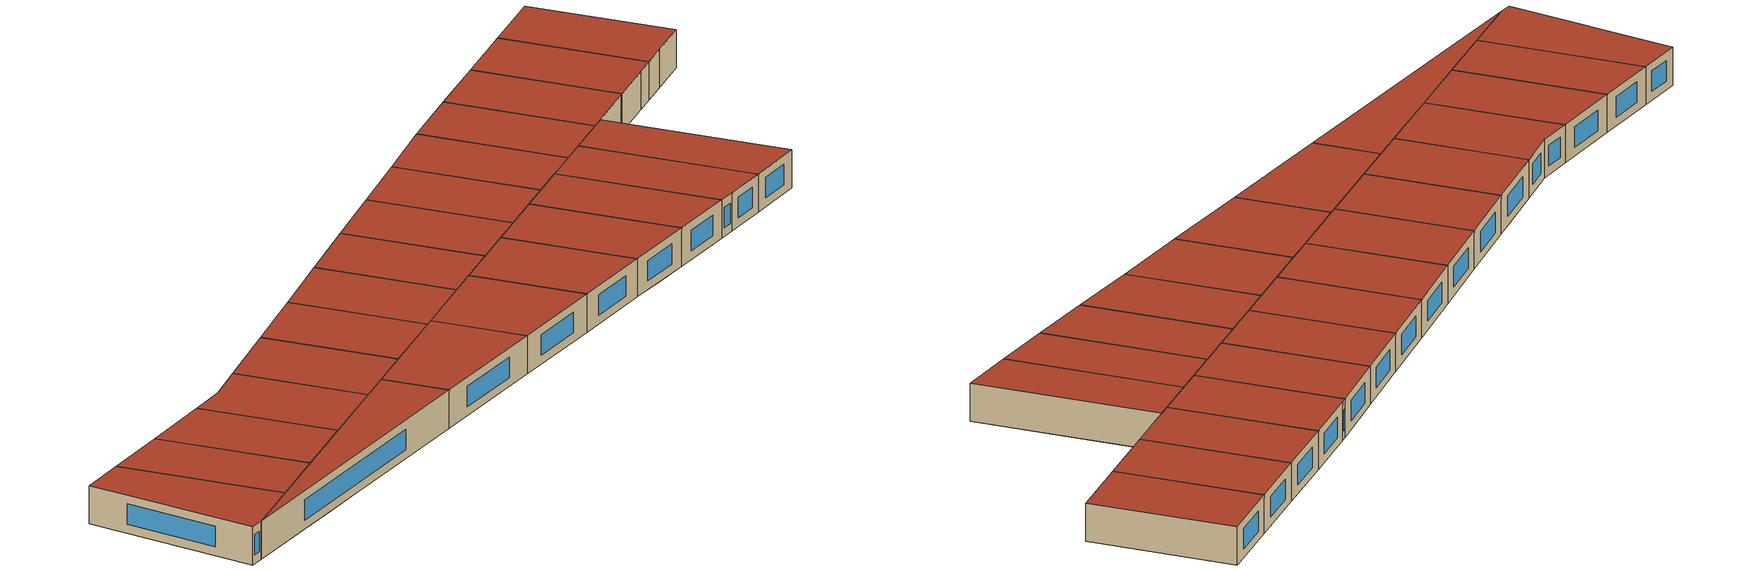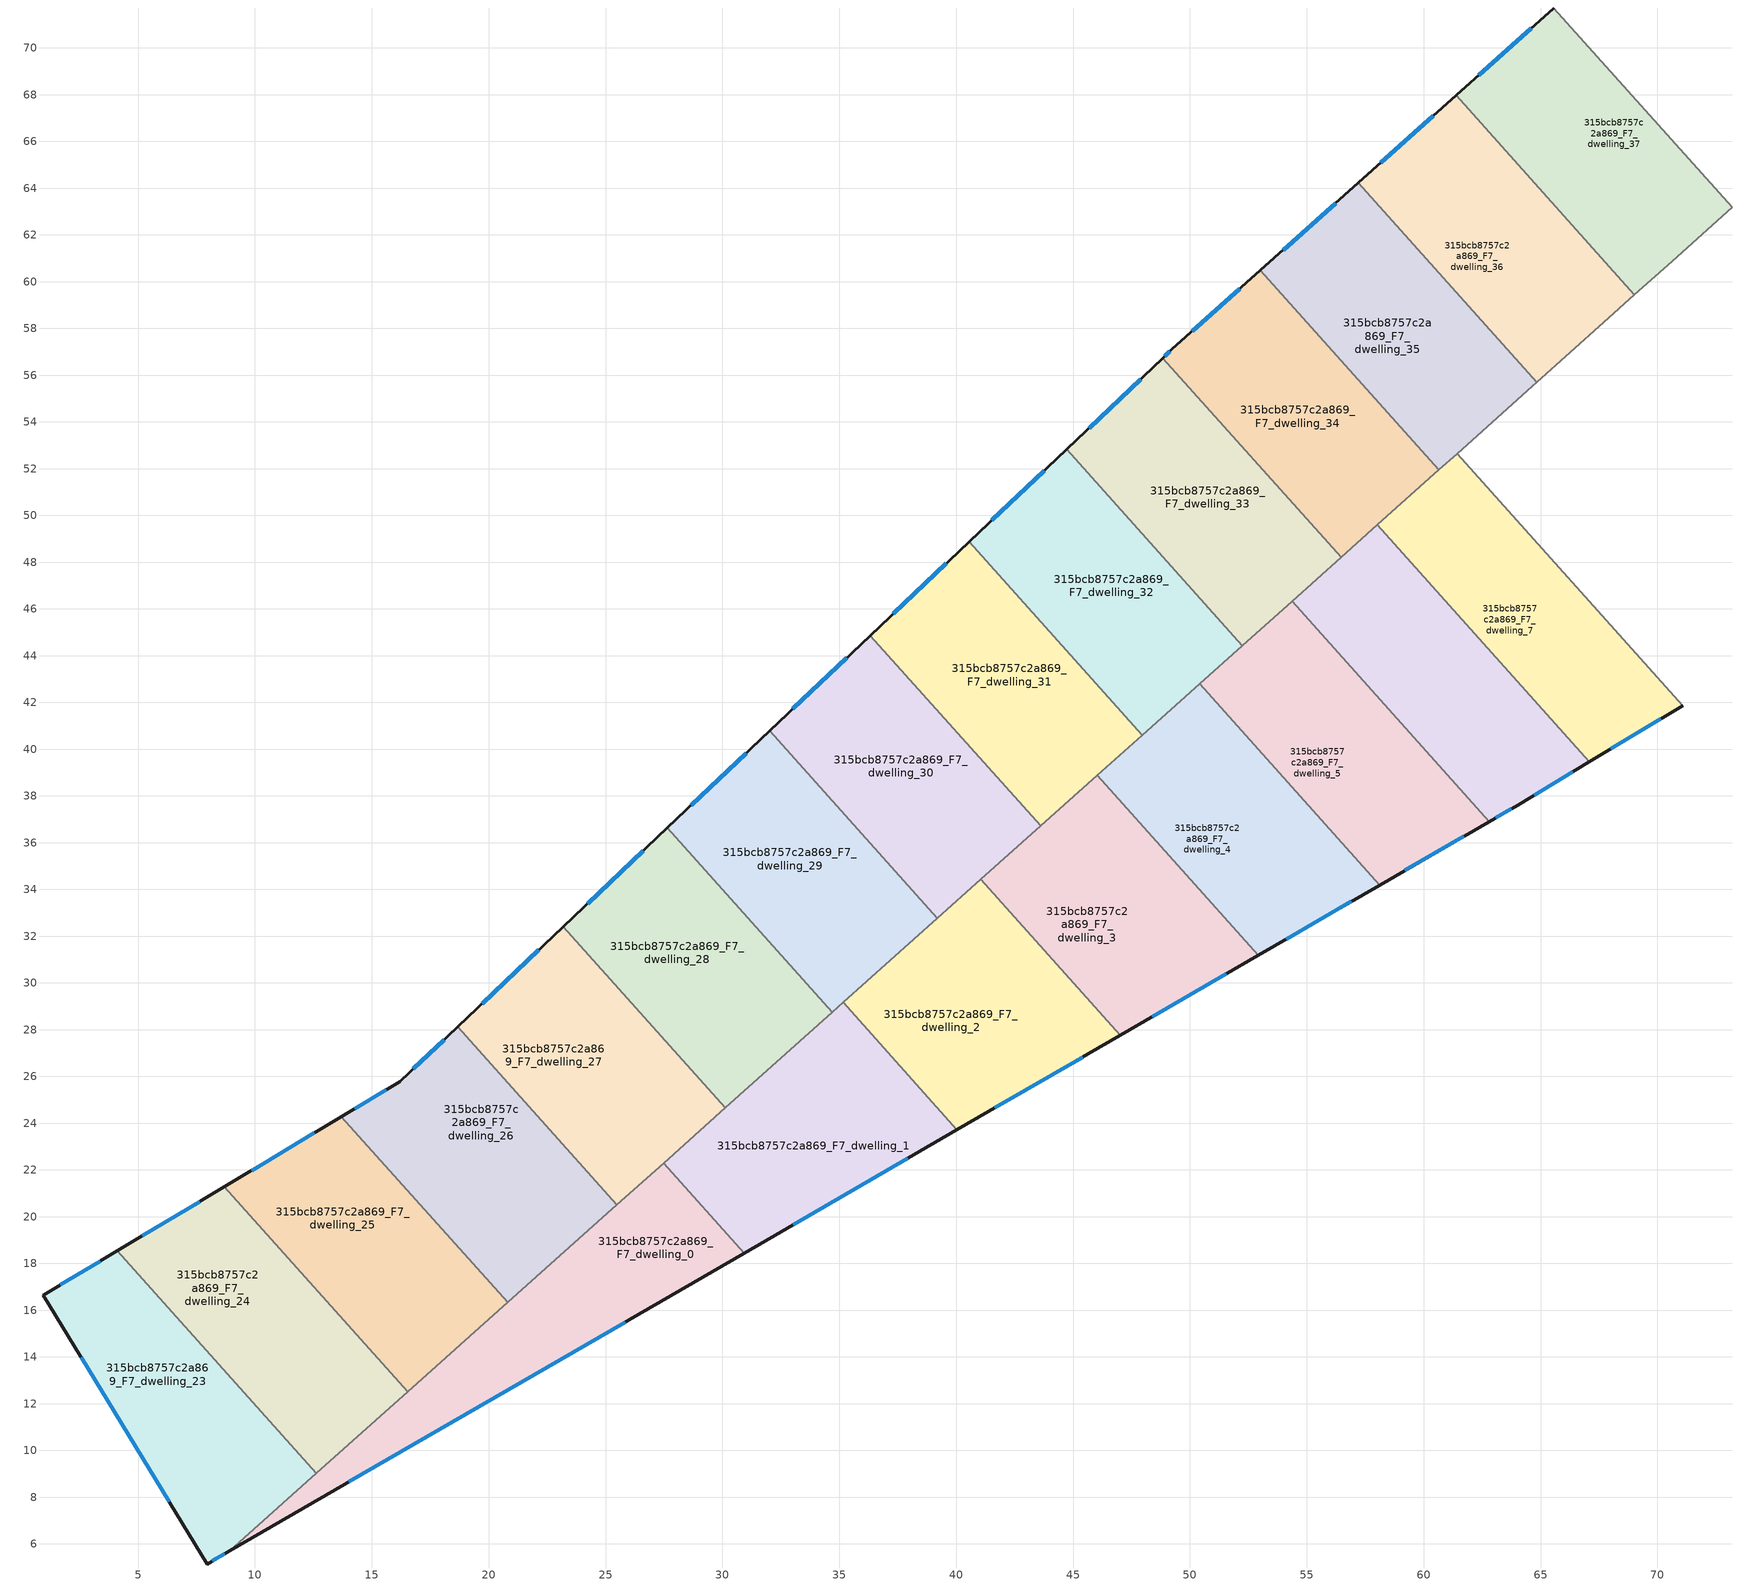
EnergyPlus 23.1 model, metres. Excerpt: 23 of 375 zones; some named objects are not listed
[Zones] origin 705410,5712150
315bcb8757c2a869_F7_dwelling_0
 floor to 315bcb8757c2a869_F6_dwelling_3 (EU_floor_Construction): 22.54,17.87 25.06,15.05 17.08,10.43 15.81,11.86 z21
 floor to 315bcb8757c2a869_F6_dwelling_1 (EU_floor_Construction): 15.81,11.86 17.08,10.43 8.93,5.71 z21
 floor adiabatic (EU_floor_Construction): 27.48,22.29 30.92,18.44 25.06,15.05 22.54,17.87 z21
 wall outside (EU_wall_Construction): 8.93,5.71 30.92,18.44 z21:24
 wall to 315bcb8757c2a869_F7_dwelling_1 (EU_wall_Construction): 30.92,18.44 27.48,22.29 z21:24
 wall to 315bcb8757c2a869_F7_dwelling_26 (EU_wall_Construction): 25.48,20.5 20.81,16.33 z21:24
 wall to 315bcb8757c2a869_F7_dwelling_23 (EU_wall_Construction): 12.63,9.02 8.93,5.71 z21:24
 wall to 315bcb8757c2a869_F7_dwelling_24 (EU_wall_Construction): 16.54,12.51 12.63,9.02 z21:24
 wall to 315bcb8757c2a869_F7_dwelling_27 (EU_wall_Construction): 27.48,22.29 25.48,20.5 z21:24
 wall to 315bcb8757c2a869_F7_dwelling_25 (EU_wall_Construction): 20.81,16.33 16.54,12.51 z21:24
 window (EU_Window_Construction): 14.02,8.65 25.83,15.49 z21.69:23.31
 roof outside (EU_roof_Construction): 30.92,18.44 27.48,22.29 8.93,5.71 z24
315bcb8757c2a869_F7_dwelling_1
 floor to 315bcb8757c2a869_F6_dwelling_7 (EU_floor_Construction): 34.43,28.5 39.16,23.21 32.53,19.37 28.84,23.51 z21
 floor to 315bcb8757c2a869_F6_dwelling_9 (EU_floor_Construction): 35.16,29.16 40.03,23.72 39.16,23.21 34.43,28.5 z21
 floor adiabatic (EU_floor_Construction): 28.84,23.51 32.53,19.37 30.92,18.44 27.48,22.29 z21
 wall outside (EU_wall_Construction): 30.92,18.44 40.03,23.72 z21:24
 wall to 315bcb8757c2a869_F7_dwelling_2 (EU_wall_Construction): 40.03,23.72 35.16,29.16 z21:24
 wall to 315bcb8757c2a869_F7_dwelling_28 (EU_wall_Construction): 34.7,28.75 30.13,24.66 z21:24
 wall to 315bcb8757c2a869_F7_dwelling_27 (EU_wall_Construction): 30.13,24.66 27.48,22.29 z21:24
 wall to 315bcb8757c2a869_F7_dwelling_29 (EU_wall_Construction): 35.16,29.16 34.7,28.75 z21:24
 window (EU_Window_Construction): 33.03,19.66 37.93,22.49 z21.69:23.31
 roof outside (EU_roof_Construction): 40.03,23.72 35.16,29.16 27.48,22.29 30.92,18.44 z24
315bcb8757c2a869_F7_dwelling_2
 floor to 315bcb8757c2a869_F6_dwelling_9 (EU_floor_Construction): 39.51,33.04 45.18,26.7 40.03,23.72 35.16,29.16 z21
 floor to 315bcb8757c2a869_F6_dwelling_11 (EU_floor_Construction): 41.06,34.43 47.03,27.76 45.18,26.7 39.51,33.04 z21
 wall outside (EU_wall_Construction): 40.03,23.72 47.03,27.76 z21:24
 wall to 315bcb8757c2a869_F7_dwelling_3 (EU_wall_Construction): 47.03,27.76 41.06,34.43 z21:24
 wall to 315bcb8757c2a869_F7_dwelling_29 (EU_wall_Construction): 39.19,32.76 35.16,29.16 z21:24
 wall to 315bcb8757c2a869_F7_dwelling_30 (EU_wall_Construction): 41.06,34.43 39.19,32.76 z21:24
 window (EU_Window_Construction): 41.65,24.65 45.41,26.83 z21.69:23.31
 roof outside (EU_roof_Construction): 47.03,27.76 41.06,34.43 35.16,29.16 40.03,23.72 z24
315bcb8757c2a869_F7_dwelling_23
 floor to 315bcb8757c2a869_F6_dwelling_0 (EU_floor_Construction): 4.11,18.54 8.97,13.11 5.16,9.71 0.94,16.64 z21
 floor to 315bcb8757c2a869_F6_dwelling_1 (EU_floor_Construction): 8.97,13.11 12.63,9.02 8.93,5.71 7.95,5.14 5.16,9.71 z21
 wall outside (EU_wall_Construction): 4.11,18.54 0.94,16.64 7.95,5.14 8.93,5.71 z21:24
 wall to 315bcb8757c2a869_F7_dwelling_24 (EU_wall_Construction): 12.63,9.02 4.11,18.54 z21:24
 window (EU_Window_Construction): 3.38,18.1 1.67,17.08 / 8.17,5.27 8.7,5.57 / 2.56,13.98 6.33,7.8 z21.69:23.31
 roof outside (EU_roof_Construction): 8.93,5.71 12.63,9.02 4.11,18.54 0.94,16.64 7.95,5.14 z24
315bcb8757c2a869_F7_dwelling_24
 floor to 315bcb8757c2a869_F6_dwelling_0 (EU_floor_Construction): 7.84,20.77 12.15,15.95 8.97,13.11 4.11,18.54 z21
 floor to 315bcb8757c2a869_F6_dwelling_1 (EU_floor_Construction): 12.15,15.95 15.81,11.86 12.63,9.02 8.97,13.11 z21
 floor to 315bcb8757c2a869_F6_dwelling_2 (EU_floor_Construction): 8.69,21.28 13.79,15.58 13.06,14.93 7.84,20.77 z21
 floor to 315bcb8757c2a869_F6_dwelling_3 (EU_floor_Construction): 13.79,15.58 16.54,12.51 15.81,11.86 13.06,14.93 z21
 wall outside (EU_wall_Construction): 8.69,21.28 4.11,18.54 z21:24
 wall to 315bcb8757c2a869_F7_dwelling_25 (EU_wall_Construction): 16.54,12.51 8.69,21.28 z21:24
 window (EU_Window_Construction): 7.63,20.65 5.17,19.17 z21.69:23.31
 roof outside (EU_roof_Construction): 16.54,12.51 8.69,21.28 4.11,18.54 12.63,9.02 z24
315bcb8757c2a869_F7_dwelling_25
 floor to 315bcb8757c2a869_F6_dwelling_2 (EU_floor_Construction): 13.7,24.28 18.07,19.4 13.79,15.58 8.69,21.28 z21
 floor to 315bcb8757c2a869_F6_dwelling_3 (EU_floor_Construction): 18.07,19.4 20.81,16.33 16.54,12.51 13.79,15.58 z21
 wall outside (EU_wall_Construction): 13.7,24.28 8.69,21.28 z21:24
 wall to 315bcb8757c2a869_F7_dwelling_26 (EU_wall_Construction): 20.81,16.33 13.7,24.28 z21:24
 window (EU_Window_Construction): 12.54,23.58 9.85,21.97 z21.69:23.31
 roof outside (EU_roof_Construction): 20.81,16.33 13.7,24.28 8.69,21.28 16.54,12.51 z24
315bcb8757c2a869_F7_dwelling_26
 floor to 315bcb8757c2a869_F6_dwelling_2 (EU_floor_Construction): 15.73,25.49 19.79,20.94 18.07,19.4 13.7,24.28 z21
 floor to 315bcb8757c2a869_F6_dwelling_4 (EU_floor_Construction): 18.67,28.12 23.62,22.57 20.69,19.95 15.73,25.49 16.2,25.78 z21
 floor to 315bcb8757c2a869_F6_dwelling_3 (EU_floor_Construction): 19.79,20.94 22.54,17.87 20.81,16.33 18.07,19.4 z21
 floor adiabatic (EU_floor_Construction): 23.62,22.57 25.48,20.5 22.54,17.87 20.69,19.95 z21
 wall outside (EU_wall_Construction): 18.67,28.12 16.2,25.78 13.7,24.28 z21:24
 wall to 315bcb8757c2a869_F7_dwelling_27 (EU_wall_Construction): 25.48,20.5 18.67,28.12 z21:24
 window (EU_Window_Construction): 18.1,27.58 16.77,26.32 / 15.62,25.43 14.28,24.63 z21.69:23.31
 roof outside (EU_roof_Construction): 25.48,20.5 18.67,28.12 16.2,25.78 13.7,24.28 20.81,16.33 z24
315bcb8757c2a869_F7_dwelling_27
 floor to 315bcb8757c2a869_F6_dwelling_6 (EU_floor_Construction): 23.2,32.41 28.75,26.2 27.46,25.05 21.94,31.22 z21
 floor to 315bcb8757c2a869_F6_dwelling_4 (EU_floor_Construction): 21.94,31.22 26.98,25.58 23.62,22.57 18.67,28.12 z21
 floor to 315bcb8757c2a869_F6_dwelling_7 (EU_floor_Construction): 28.75,26.2 30.13,24.66 28.84,23.51 27.46,25.05 z21
 floor to 315bcb8757c2a869_F6_dwelling_5 (EU_floor_Construction): 26.98,25.58 28.84,23.51 25.48,20.5 23.62,22.57 z21
 wall outside (EU_wall_Construction): 23.2,32.41 18.67,28.12 z21:24
 wall to 315bcb8757c2a869_F7_dwelling_28 (EU_wall_Construction): 30.13,24.66 23.2,32.41 z21:24
 window (EU_Window_Construction): 22.15,31.42 19.72,29.11 z21.69:23.31
 roof outside (EU_roof_Construction): 30.13,24.66 23.2,32.41 18.67,28.12 25.48,20.5 z24
315bcb8757c2a869_F7_dwelling_28
 floor to 315bcb8757c2a869_F6_dwelling_8 (EU_floor_Construction): 27.65,36.63 33.74,29.81 33.47,29.57 27.38,36.38 z21
 floor to 315bcb8757c2a869_F6_dwelling_7 (EU_floor_Construction): 33.05,30.05 34.43,28.5 30.13,24.66 28.75,26.2 z21
 floor to 315bcb8757c2a869_F6_dwelling_6 (EU_floor_Construction): 27.38,36.38 33.05,30.05 28.75,26.2 23.2,32.41 z21
 floor to 315bcb8757c2a869_F6_dwelling_9 (EU_floor_Construction): 33.74,29.81 34.7,28.75 34.43,28.5 33.47,29.57 z21
 wall outside (EU_wall_Construction): 27.65,36.63 23.2,32.41 z21:24
 wall to 315bcb8757c2a869_F7_dwelling_29 (EU_wall_Construction): 34.7,28.75 27.65,36.63 z21:24
 window (EU_Window_Construction): 26.62,35.66 24.23,33.39 z21.69:23.31
 roof outside (EU_roof_Construction): 34.7,28.75 27.65,36.63 23.2,32.41 30.13,24.66 z24
315bcb8757c2a869_F7_dwelling_29
 floor to 315bcb8757c2a869_F6_dwelling_8 (EU_floor_Construction): 32.02,40.78 38.24,33.83 33.74,29.81 27.65,36.63 z21
 floor adiabatic (EU_floor_Construction): 38.24,33.83 39.19,32.76 34.7,28.75 33.74,29.81 z21
 wall outside (EU_wall_Construction): 32.02,40.78 27.65,36.63 z21:24
 wall to 315bcb8757c2a869_F7_dwelling_30 (EU_wall_Construction): 39.19,32.76 32.02,40.78 z21:24
 window (EU_Window_Construction): 31.01,39.82 28.66,37.59 z21.69:23.31
 roof outside (EU_roof_Construction): 39.19,32.76 32.02,40.78 27.65,36.63 34.7,28.75 z24
315bcb8757c2a869_F7_dwelling_3
 floor to 315bcb8757c2a869_F6_dwelling_11 (EU_floor_Construction): 44.19,37.23 50.73,29.91 47.03,27.76 41.06,34.43 z21
 floor to 315bcb8757c2a869_F6_dwelling_13 (EU_floor_Construction): 46.03,38.88 52.92,31.18 50.73,29.91 44.19,37.23 z21
 wall outside (EU_wall_Construction): 47.03,27.76 52.92,31.18 z21:24
 wall to 315bcb8757c2a869_F7_dwelling_4 (EU_wall_Construction): 52.92,31.18 46.03,38.88 z21:24
 wall to 315bcb8757c2a869_F7_dwelling_30 (EU_wall_Construction): 43.61,36.71 41.06,34.43 z21:24
 wall to 315bcb8757c2a869_F7_dwelling_31 (EU_wall_Construction): 46.03,38.88 43.61,36.71 z21:24
 window (EU_Window_Construction): 48.39,28.55 51.55,30.39 z21.69:23.31
 roof outside (EU_roof_Construction): 52.92,31.18 46.03,38.88 41.06,34.43 47.03,27.76 z24
315bcb8757c2a869_F7_dwelling_30
 floor to 315bcb8757c2a869_F6_dwelling_10 (EU_floor_Construction): 36.32,44.86 43.05,37.35 38.94,33.67 32.33,41.07 z21
 floor to 315bcb8757c2a869_F6_dwelling_11 (EU_floor_Construction): 43.05,37.35 43.61,36.71 39.5,33.04 38.94,33.67 z21
 floor to 315bcb8757c2a869_F6_dwelling_8 (EU_floor_Construction): 32.33,41.07 38.55,34.11 38.24,33.83 32.02,40.78 z21
 floor adiabatic (EU_floor_Construction): 38.55,34.11 39.5,33.04 39.19,32.76 38.24,33.83 z21
 wall outside (EU_wall_Construction): 36.32,44.86 32.02,40.78 z21:24
 wall to 315bcb8757c2a869_F7_dwelling_31 (EU_wall_Construction): 43.61,36.71 36.32,44.86 z21:24
 window (EU_Window_Construction): 35.33,43.92 33.02,41.73 z21.69:23.31
 roof outside (EU_roof_Construction): 43.61,36.71 36.32,44.86 32.02,40.78 39.19,32.76 z24
315bcb8757c2a869_F7_dwelling_31
 floor to 315bcb8757c2a869_F6_dwelling_12 (EU_floor_Construction): 40.56,48.88 47.76,40.83 43.98,37.46 36.89,45.4 z21
 floor to 315bcb8757c2a869_F6_dwelling_11 (EU_floor_Construction): 43.62,37.86 44.19,37.23 43.61,36.71 43.05,37.35 z21
 floor adiabatic (EU_floor_Construction): 36.89,45.4 43.62,37.86 43.05,37.35 36.32,44.86 z21
 floor to 315bcb8757c2a869_F6_dwelling_13 (EU_floor_Construction): 47.76,40.83 47.96,40.6 44.19,37.23 43.99,37.46 z21
 wall outside (EU_wall_Construction): 40.56,48.88 36.32,44.86 z21:24
 wall to 315bcb8757c2a869_F7_dwelling_32 (EU_wall_Construction): 47.96,40.6 40.56,48.88 z21:24
 wall to 315bcb8757c2a869_F7_dwelling_4 (EU_wall_Construction): 46.03,38.88 47.96,40.6 z21:24
 window (EU_Window_Construction): 39.58,47.95 37.3,45.79 z21.69:23.31
 roof outside (EU_roof_Construction): 47.96,40.6 40.56,48.88 36.32,44.86 43.61,36.71 z24
315bcb8757c2a869_F7_dwelling_32
 floor to 315bcb8757c2a869_F6_dwelling_14 (EU_floor_Construction): 44.73,52.84 52.24,44.43 48.56,41.14 41.14,49.43 z21
 floor to 315bcb8757c2a869_F6_dwelling_12 (EU_floor_Construction): 41.14,49.43 48.35,41.37 47.76,40.83 40.56,48.88 z21
 floor to 315bcb8757c2a869_F6_dwelling_13 (EU_floor_Construction): 48.35,41.37 48.56,41.14 47.96,40.6 47.76,40.83 z21
 wall outside (EU_wall_Construction): 44.73,52.84 40.56,48.88 z21:24
 wall to 315bcb8757c2a869_F7_dwelling_33 (EU_wall_Construction): 52.24,44.43 44.73,52.84 z21:24
 wall to 315bcb8757c2a869_F7_dwelling_5 (EU_wall_Construction): 50.41,42.8 52.24,44.43 z21:24
 wall to 315bcb8757c2a869_F7_dwelling_4 (EU_wall_Construction): 47.96,40.6 50.41,42.79 z21:24
 window (EU_Window_Construction): 43.77,51.92 41.53,49.8 z21.69:23.31
 roof outside (EU_roof_Construction): 52.24,44.43 44.73,52.84 40.56,48.88 47.96,40.6 z24
315bcb8757c2a869_F7_dwelling_33
 floor to 315bcb8757c2a869_F6_dwelling_16 (EU_floor_Construction): 48.84,56.74 56.47,48.21 52.67,44.81 45.15,53.23 z21
 floor to 315bcb8757c2a869_F6_dwelling_14 (EU_floor_Construction): 45.15,53.23 52.67,44.81 52.24,44.43 44.73,52.84 z21
 wall outside (EU_wall_Construction): 48.84,56.74 44.73,52.84 z21:24
 wall to 315bcb8757c2a869_F7_dwelling_34 (EU_wall_Construction): 56.47,48.21 48.84,56.74 z21:24
 wall to 315bcb8757c2a869_F7_dwelling_6 (EU_wall_Construction): 54.37,46.33 56.47,48.21 z21:24
 wall to 315bcb8757c2a869_F7_dwelling_5 (EU_wall_Construction): 52.24,44.43 54.37,46.33 z21:24
 window (EU_Window_Construction): 47.89,55.83 45.68,53.74 z21.69:23.31
 roof outside (EU_roof_Construction): 56.47,48.21 48.84,56.74 44.73,52.84 52.24,44.43 z24
315bcb8757c2a869_F7_dwelling_34
 floor to 315bcb8757c2a869_F6_dwelling_17 (EU_floor_Construction): 52.66,60.17 60.29,51.63 56.57,48.3 48.94,56.83 49.23,57.1 z21
 floor to 315bcb8757c2a869_F6_dwelling_19 (EU_floor_Construction): 53.02,60.49 60.65,51.95 60.29,51.63 52.66,60.17 z21
 floor to 315bcb8757c2a869_F6_dwelling_16 (EU_floor_Construction): 48.94,56.83 56.57,48.3 56.47,48.21 48.84,56.74 z21
 wall outside (EU_wall_Construction): 53.02,60.49 49.23,57.1 48.84,56.74 z21:24
 wall to 315bcb8757c2a869_F7_dwelling_35 (EU_wall_Construction): 60.65,51.95 53.02,60.49 z21:24
 wall to 315bcb8757c2a869_F7_dwelling_7 (EU_wall_Construction): 58.02,49.6 60.65,51.95 z21:24
 wall to 315bcb8757c2a869_F7_dwelling_6 (EU_wall_Construction): 56.47,48.21 58.02,49.6 z21:24
 window (EU_Window_Construction): 49.14,57.02 48.93,56.82 / 52.14,59.7 50.1,57.89 z21.69:23.31
 roof outside (EU_roof_Construction): 60.65,51.95 53.02,60.49 49.23,57.1 48.84,56.74 56.47,48.21 z24
315bcb8757c2a869_F7_dwelling_35
 floor to 315bcb8757c2a869_F6_dwelling_19 (EU_floor_Construction): 56.26,63.38 63.89,54.84 60.65,51.95 53.02,60.49 z21
 floor to 315bcb8757c2a869_F6_dwelling_21 (EU_floor_Construction): 57.2,64.23 64.84,55.69 63.89,54.84 56.26,63.38 z21
 wall outside (EU_wall_Construction): 57.2,64.23 53.02,60.49 z21:24
 wall to 315bcb8757c2a869_F7_dwelling_36 (EU_wall_Construction): 64.84,55.69 57.2,64.23 z21:24
 wall to 315bcb8757c2a869_F7_dwelling_8 (EU_wall_Construction): 61.43,52.65 64.65,55.53 z21:24
 wall to 315bcb8757c2a869_F7_dwelling_7 (EU_wall_Construction): 60.65,51.95 61.43,52.65 z21:24
 wall to 315bcb8757c2a869_F7_dwelling_9 (EU_wall_Construction): 64.65,55.53 64.84,55.69 z21:24
 window (EU_Window_Construction): 56.23,63.36 53.99,61.35 z21.69:23.31
 roof outside (EU_roof_Construction): 64.84,55.69 57.2,64.23 53.02,60.49 60.65,51.95 z24
315bcb8757c2a869_F7_dwelling_36
 floor to 315bcb8757c2a869_F6_dwelling_21 (EU_floor_Construction): 59.73,66.49 67.37,57.95 64.84,55.69 57.2,64.23 z21
 floor to 315bcb8757c2a869_F6_dwelling_23 (EU_floor_Construction): 61.39,67.97 69.02,59.43 67.37,57.95 59.73,66.49 z21
 wall outside (EU_wall_Construction): 61.39,67.97 57.2,64.23 z21:24
 wall to 315bcb8757c2a869_F7_dwelling_37 (EU_wall_Construction): 69.02,59.43 61.39,67.97 z21:24
 wall to 315bcb8757c2a869_F7_dwelling_9 (EU_wall_Construction): 64.84,55.69 67.71,58.26 z21:24
 wall to 315bcb8757c2a869_F7_dwelling_10 (EU_wall_Construction): 67.71,58.26 69.02,59.43 z21:24
 window (EU_Window_Construction): 60.42,67.1 58.17,65.09 z21.69:23.31
 roof outside (EU_roof_Construction): 69.02,59.43 61.39,67.97 57.2,64.23 64.84,55.69 z24
315bcb8757c2a869_F7_dwelling_37
 floor to 315bcb8757c2a869_F6_dwelling_23 (EU_floor_Construction): 63.1,69.5 70.73,60.96 69.02,59.43 61.39,67.97 z21
 floor to 315bcb8757c2a869_F6_dwelling_25 (EU_floor_Construction): 65.58,71.71 73.21,63.18 70.73,60.96 63.1,69.5 z21
 wall outside (EU_wall_Construction): 65.58,71.71 61.39,67.97 z21:24
 wall to 315bcb8757c2a869_F7_dwelling_38 (EU_wall_Construction): 73.21,63.18 65.58,71.71 z21:24
 wall to 315bcb8757c2a869_F7_dwelling_10 (EU_wall_Construction): 69.02,59.43 70.63,60.87 z21:24
 wall to 315bcb8757c2a869_F7_dwelling_11 (EU_wall_Construction): 70.63,60.87 73.21,63.18 z21:24
 window (EU_Window_Construction): 64.61,70.84 62.36,68.84 z21.69:23.31
 roof outside (EU_roof_Construction): 73.21,63.18 65.58,71.71 61.39,67.97 69.02,59.43 z24
315bcb8757c2a869_F7_dwelling_4
 floor to 315bcb8757c2a869_F6_dwelling_13 (EU_floor_Construction): 48.56,41.14 55.91,32.91 52.92,31.18 46.03,38.88 z21
 floor to 315bcb8757c2a869_F6_dwelling_15 (EU_floor_Construction): 50.55,42.65 58.11,34.18 55.91,32.91 48.69,40.99 z21
 floor to 315bcb8757c2a869_F6_dwelling_14 (EU_floor_Construction): 50.41,42.79 50.55,42.65 48.69,40.99 48.56,41.14 z21
 wall outside (EU_wall_Construction): 52.92,31.18 58.11,34.18 z21:24
 wall to 315bcb8757c2a869_F7_dwelling_5 (EU_wall_Construction): 58.11,34.18 50.41,42.79 z21:24
 window (EU_Window_Construction): 54.12,31.87 56.91,33.49 z21.69:23.31
 roof outside (EU_roof_Construction): 58.11,34.18 50.41,42.79 46.03,38.88 52.92,31.18 z24
315bcb8757c2a869_F7_dwelling_5
 floor to 315bcb8757c2a869_F6_dwelling_15 (EU_floor_Construction): 52.81,44.67 60.79,35.73 58.11,34.18 50.55,42.65 z21
 floor to 315bcb8757c2a869_F6_dwelling_18 (EU_floor_Construction): 54.97,45.67 62.81,36.9 60.79,35.73 53.27,44.15 z21
 floor to 315bcb8757c2a869_F6_dwelling_16 (EU_floor_Construction): 54.37,46.33 54.82,45.83 53.12,44.31 52.67,44.81 z21
 floor to 315bcb8757c2a869_F6_dwelling_14 (EU_floor_Construction): 52.67,44.81 52.8,44.66 50.55,42.65 50.41,42.79 z21
 floor to 315bcb8757c2a869_F6_dwelling_17 (EU_floor_Construction): 54.82,45.83 54.97,45.67 53.27,44.15 53.12,44.31 z21
 wall outside (EU_wall_Construction): 58.11,34.18 62.81,36.9 z21:24
 wall to 315bcb8757c2a869_F7_dwelling_6 (EU_wall_Construction): 62.81,36.9 54.37,46.33 z21:24
 window (EU_Window_Construction): 59.2,34.81 61.72,36.27 z21.69:23.31
 roof outside (EU_roof_Construction): 62.81,36.9 54.37,46.33 50.41,42.79 58.11,34.18 z24
315bcb8757c2a869_F7_dwelling_6
 floor to 315bcb8757c2a869_F6_dwelling_18 (EU_floor_Construction): 58.77,48.75 57.32,47.46 65.39,38.43 64.04,37.61 62.81,36.9 54.97,45.67 58.62,48.93 z21
 floor to 315bcb8757c2a869_F6_dwelling_16 (EU_floor_Construction): 56.57,48.3 57.02,47.79 54.82,45.83 54.37,46.33 z21
 floor to 315bcb8757c2a869_F6_dwelling_20 (EU_floor_Construction): 58.92,48.58 67.09,39.45 65.39,38.43 57.47,47.29 z21
 floor to 315bcb8757c2a869_F6_dwelling_17 (EU_floor_Construction): 58.02,49.6 58.62,48.93 54.97,45.67 54.82,45.83 57.02,47.79 56.57,48.3 z21
 floor to 315bcb8757c2a869_F6_dwelling_19 (EU_floor_Construction): 58.77,48.75 58.92,48.58 57.47,47.29 57.32,47.46 z21
 wall outside (EU_wall_Construction): 62.81,36.9 64.04,37.61 67.09,39.45 z21:24
 wall to 315bcb8757c2a869_F7_dwelling_7 (EU_wall_Construction): 67.09,39.45 58.02,49.6 z21:24
 window (EU_Window_Construction): 64.74,38.04 66.38,39.03 / 63.09,37.06 63.75,37.45 z21.69:23.31
 roof outside (EU_roof_Construction): 67.09,39.45 58.02,49.6 54.37,46.33 62.81,36.9 64.04,37.61 z24
315bcb8757c2a869_F7_dwelling_7
 floor to 315bcb8757c2a869_F6_dwelling_20 (EU_floor_Construction): 62.49,51.46 61.36,50.44 69.75,41.06 67.09,39.45 58.92,48.58 62.34,51.64 z21
 floor to 315bcb8757c2a869_F6_dwelling_17 (EU_floor_Construction): 60.29,51.63 60.89,50.96 58.62,48.93 58.02,49.6 z21
 floor to 315bcb8757c2a869_F6_dwelling_18 (EU_floor_Construction): 60.89,50.96 61.05,50.79 58.77,48.75 58.62,48.93 z21
 floor to 315bcb8757c2a869_F6_dwelling_22 (EU_floor_Construction): 62.64,51.3 71.08,41.86 69.75,41.06 61.5,50.28 z21
 floor to 315bcb8757c2a869_F6_dwelling_21 (EU_floor_Construction): 62.49,51.46 62.64,51.3 61.5,50.28 61.36,50.44 z21
 floor to 315bcb8757c2a869_F6_dwelling_19 (EU_floor_Construction): 61.43,52.65 62.34,51.64 58.92,48.58 58.77,48.75 61.05,50.79 60.29,51.63 z21
 wall outside (EU_wall_Construction): 67.09,39.45 71.08,41.86 z21:24
 wall to 315bcb8757c2a869_F7_dwelling_8 (EU_wall_Construction): 71.08,41.86 61.43,52.65 z21:24
 window (EU_Window_Construction): 68.01,40.01 70.16,41.3 z21.69:23.31
 roof outside (EU_roof_Construction): 71.08,41.86 61.43,52.65 58.02,49.6 67.09,39.45 z24
[Building]
EU S2 Campaign: North Axis=0; Terrain=City; Solar Distribution=FullExterior
[Site:Location]
London: Latitude=51.5; Longitude=-0.5; Time Zone=0; Elevation=25
[SizingPeriod:WeatherFileDays]
AnnualSizingPeriod: Begin Month=1; Begin Day of Month=1; End Month=12; End Day of Month=31; Day of Week for Start Day=Monday; Use Weather File Daylight Saving Period=No; Use Weather File Rain and Snow Indicators=No
[MATERIAL]
EU_InternalMass_Material: Roughness=MediumRough; Thickness=0.1; Conductivity=1; Density=1800; Specific Heat=900; Thermal Absorptance=0.9; Solar Absorptance=0.7; Visible Absorptance=0.7
[MATERIAL:NOMASS] Roughness=MediumRough; Thermal Absorptance=0.9; Solar Absorptance=0.7; Visible Absorptance=0.7
Name | Thermal Resistance
EU_wall_NoMass | 0.635353
EU_roof_NoMass | 0.675062
EU_floor_NoMass | 1.96382
[WINDOWMATERIAL:SIMPLEGLAZINGSYSTEM]
EU_Window_SimpleGlazing: UFactor=2.96269; Solar Heat Gain Coefficient=0.76; Visible Transmittance=0.76
[CONSTRUCTION]
EU_wall_Construction: EU_wall_NoMass
EU_roof_Construction: EU_roof_NoMass
EU_floor_Construction: EU_floor_NoMass
EU_Window_Construction: EU_Window_SimpleGlazing
EU_InternalMass_Construction: EU_InternalMass_Material
[ZONE] Type=1; Multiplier=1; Ceiling Height=autocalculate; Floor Area=autocalculate; Part of Total Floor Area=Yes
Name | Volume
315bcb8757c2a869_F7_dwelling_0 | 192.887
315bcb8757c2a869_F7_dwelling_1 | 192.883
315bcb8757c2a869_F7_dwelling_2; 315bcb8757c2a869_F7_dwelling_28 | 192.864
315bcb8757c2a869_F7_dwelling_23 | 192.886
315bcb8757c2a869_F7_dwelling_24 | 192.863
315bcb8757c2a869_F7_dwelling_25 | 192.897
315bcb8757c2a869_F7_dwelling_26; 315bcb8757c2a869_F7_dwelling_29 | 192.881
315bcb8757c2a869_F7_dwelling_27 | 192.909
315bcb8757c2a869_F7_dwelling_3 | 192.866
315bcb8757c2a869_F7_dwelling_30; 315bcb8757c2a869_F7_dwelling_4 | 192.873
315bcb8757c2a869_F7_dwelling_31 | 192.892
315bcb8757c2a869_F7_dwelling_32; 315bcb8757c2a869_F7_dwelling_33 | 192.888
315bcb8757c2a869_F7_dwelling_34 | 192.868
315bcb8757c2a869_F7_dwelling_35 | 192.905
315bcb8757c2a869_F7_dwelling_36 | 192.858
315bcb8757c2a869_F7_dwelling_37 | 192.891
315bcb8757c2a869_F7_dwelling_5 | 192.856
315bcb8757c2a869_F7_dwelling_6 | 192.885
315bcb8757c2a869_F7_dwelling_7 | 192.88
[INTERNALMASS] Construction=EU_InternalMass_Construction
Name | Zone or ZoneList | Surface Area
315bcb8757c2a869_F7_dwelling_0_EU_InternalMass | 315bcb8757c2a869_F7_dwelling_0 | 64.2959
315bcb8757c2a869_F7_dwelling_1_EU_InternalMass | 315bcb8757c2a869_F7_dwelling_1 | 64.294
315bcb8757c2a869_F7_dwelling_2_EU_InternalMass | 315bcb8757c2a869_F7_dwelling_2 | 64.2879
315bcb8757c2a869_F7_dwelling_3_EU_InternalMass | 315bcb8757c2a869_F7_dwelling_3 | 64.2917
315bcb8757c2a869_F7_dwelling_4_EU_InternalMass | 315bcb8757c2a869_F7_dwelling_4 | 64.2911
315bcb8757c2a869_F7_dwelling_5_EU_InternalMass | 315bcb8757c2a869_F7_dwelling_5 | 64.2855
315bcb8757c2a869_F7_dwelling_6_EU_InternalMass | 315bcb8757c2a869_F7_dwelling_6 | 64.2947
315bcb8757c2a869_F7_dwelling_7_EU_InternalMass | 315bcb8757c2a869_F7_dwelling_7 | 64.2934
315bcb8757c2a869_F7_dwelling_23_EU_InternalMass | 315bcb8757c2a869_F7_dwelling_23 | 64.2952
315bcb8757c2a869_F7_dwelling_24_EU_InternalMass | 315bcb8757c2a869_F7_dwelling_24 | 64.2874
315bcb8757c2a869_F7_dwelling_25_EU_InternalMass | 315bcb8757c2a869_F7_dwelling_25 | 64.299
315bcb8757c2a869_F7_dwelling_26_EU_InternalMass | 315bcb8757c2a869_F7_dwelling_26 | 64.2934
315bcb8757c2a869_F7_dwelling_27_EU_InternalMass | 315bcb8757c2a869_F7_dwelling_27 | 64.3031
315bcb8757c2a869_F7_dwelling_28_EU_InternalMass | 315bcb8757c2a869_F7_dwelling_28 | 64.2883
315bcb8757c2a869_F7_dwelling_29_EU_InternalMass | 315bcb8757c2a869_F7_dwelling_29 | 64.2937
315bcb8757c2a869_F7_dwelling_30_EU_InternalMass | 315bcb8757c2a869_F7_dwelling_30 | 64.2912
315bcb8757c2a869_F7_dwelling_31_EU_InternalMass | 315bcb8757c2a869_F7_dwelling_31 | 64.2972
315bcb8757c2a869_F7_dwelling_32_EU_InternalMass | 315bcb8757c2a869_F7_dwelling_32 | 64.2958
315bcb8757c2a869_F7_dwelling_33_EU_InternalMass | 315bcb8757c2a869_F7_dwelling_33 | 64.2956
315bcb8757c2a869_F7_dwelling_34_EU_InternalMass | 315bcb8757c2a869_F7_dwelling_34 | 64.2896
315bcb8757c2a869_F7_dwelling_35_EU_InternalMass | 315bcb8757c2a869_F7_dwelling_35 | 64.3013
315bcb8757c2a869_F7_dwelling_36_EU_InternalMass | 315bcb8757c2a869_F7_dwelling_36 | 64.2865
315bcb8757c2a869_F7_dwelling_37_EU_InternalMass | 315bcb8757c2a869_F7_dwelling_37 | 64.2972
[OTHEREQUIPMENT] Fuel Type=Electricity; Design Level Calculation Method=Watts/Area; Power per Zone Floor Area=1; Fraction Latent=0; Fraction Radiant=0; Fraction Lost=0; Carbon Dioxide Generation Rate=0; EndUse Subcategory=EU_Step8_InternalGains
Name | Zone or ZoneList or Space or SpaceList | Schedule
EU_Step8_InternalGain_315bcb8757c2a869_F7_dwelling_0_f000 | 315bcb8757c2a869_F7_dwelling_0 | EU_Step8_GainSchedule_315bcb8757c2a869_F7_dwelling_0_f000
EU_Step8_InternalGain_315bcb8757c2a869_F7_dwelling_1_f000 | 315bcb8757c2a869_F7_dwelling_1 | EU_Step8_GainSchedule_315bcb8757c2a869_F7_dwelling_1_f000
EU_Step8_InternalGain_315bcb8757c2a869_F7_dwelling_2_f000 | 315bcb8757c2a869_F7_dwelling_2 | EU_Step8_GainSchedule_315bcb8757c2a869_F7_dwelling_2_f000
EU_Step8_InternalGain_315bcb8757c2a869_F7_dwelling_3_f000 | 315bcb8757c2a869_F7_dwelling_3 | EU_Step8_GainSchedule_315bcb8757c2a869_F7_dwelling_3_f000
EU_Step8_InternalGain_315bcb8757c2a869_F7_dwelling_4_f000 | 315bcb8757c2a869_F7_dwelling_4 | EU_Step8_GainSchedule_315bcb8757c2a869_F7_dwelling_4_f000
EU_Step8_InternalGain_315bcb8757c2a869_F7_dwelling_5_f000 | 315bcb8757c2a869_F7_dwelling_5 | EU_Step8_GainSchedule_315bcb8757c2a869_F7_dwelling_5_f000
EU_Step8_InternalGain_315bcb8757c2a869_F7_dwelling_6_f000 | 315bcb8757c2a869_F7_dwelling_6 | EU_Step8_GainSchedule_315bcb8757c2a869_F7_dwelling_6_f000
EU_Step8_InternalGain_315bcb8757c2a869_F7_dwelling_7_f000 | 315bcb8757c2a869_F7_dwelling_7 | EU_Step8_GainSchedule_315bcb8757c2a869_F7_dwelling_7_f000
EU_Step8_InternalGain_315bcb8757c2a869_F7_dwelling_23_f000 | 315bcb8757c2a869_F7_dwelling_23 | EU_Step8_GainSchedule_315bcb8757c2a869_F7_dwelling_23_f000
EU_Step8_InternalGain_315bcb8757c2a869_F7_dwelling_24_f000 | 315bcb8757c2a869_F7_dwelling_24 | EU_Step8_GainSchedule_315bcb8757c2a869_F7_dwelling_24_f000
EU_Step8_InternalGain_315bcb8757c2a869_F7_dwelling_25_f000 | 315bcb8757c2a869_F7_dwelling_25 | EU_Step8_GainSchedule_315bcb8757c2a869_F7_dwelling_25_f000
EU_Step8_InternalGain_315bcb8757c2a869_F7_dwelling_26_f000 | 315bcb8757c2a869_F7_dwelling_26 | EU_Step8_GainSchedule_315bcb8757c2a869_F7_dwelling_26_f000
EU_Step8_InternalGain_315bcb8757c2a869_F7_dwelling_27_f000 | 315bcb8757c2a869_F7_dwelling_27 | EU_Step8_GainSchedule_315bcb8757c2a869_F7_dwelling_27_f000
EU_Step8_InternalGain_315bcb8757c2a869_F7_dwelling_28_f000 | 315bcb8757c2a869_F7_dwelling_28 | EU_Step8_GainSchedule_315bcb8757c2a869_F7_dwelling_28_f000
EU_Step8_InternalGain_315bcb8757c2a869_F7_dwelling_29_f000 | 315bcb8757c2a869_F7_dwelling_29 | EU_Step8_GainSchedule_315bcb8757c2a869_F7_dwelling_29_f000
EU_Step8_InternalGain_315bcb8757c2a869_F7_dwelling_30_f000 | 315bcb8757c2a869_F7_dwelling_30 | EU_Step8_GainSchedule_315bcb8757c2a869_F7_dwelling_30_f000
EU_Step8_InternalGain_315bcb8757c2a869_F7_dwelling_31_f000 | 315bcb8757c2a869_F7_dwelling_31 | EU_Step8_GainSchedule_315bcb8757c2a869_F7_dwelling_31_f000
EU_Step8_InternalGain_315bcb8757c2a869_F7_dwelling_32_f000 | 315bcb8757c2a869_F7_dwelling_32 | EU_Step8_GainSchedule_315bcb8757c2a869_F7_dwelling_32_f000
EU_Step8_InternalGain_315bcb8757c2a869_F7_dwelling_33_f000 | 315bcb8757c2a869_F7_dwelling_33 | EU_Step8_GainSchedule_315bcb8757c2a869_F7_dwelling_33_f000
EU_Step8_InternalGain_315bcb8757c2a869_F7_dwelling_34_f000 | 315bcb8757c2a869_F7_dwelling_34 | EU_Step8_GainSchedule_315bcb8757c2a869_F7_dwelling_34_f000
EU_Step8_InternalGain_315bcb8757c2a869_F7_dwelling_35_f000 | 315bcb8757c2a869_F7_dwelling_35 | EU_Step8_GainSchedule_315bcb8757c2a869_F7_dwelling_35_f000
EU_Step8_InternalGain_315bcb8757c2a869_F7_dwelling_36_f000 | 315bcb8757c2a869_F7_dwelling_36 | EU_Step8_GainSchedule_315bcb8757c2a869_F7_dwelling_36_f000
EU_Step8_InternalGain_315bcb8757c2a869_F7_dwelling_37_f000 | 315bcb8757c2a869_F7_dwelling_37 | EU_Step8_GainSchedule_315bcb8757c2a869_F7_dwelling_37_f000
[ZONEVENTILATION:DESIGNFLOWRATE] Schedule=EU_AlwaysOn; Design Flow Rate Calculation Method=AirChanges/Hour; Air Changes per Hour=0.555504; Ventilation Type=Natural; Fan Pressure Rise=0; Fan Total Efficiency=1; Constant Term Coefficient=1; Temperature Term Coefficient=0; Velocity Term Coefficient=0; Velocity Squared Term Coefficient=0; Minimum Indoor Temperature=-100; Maximum Indoor Temperature=100; Delta Temperature=-100; Minimum Outdoor Temperature=-100; Maximum Outdoor Temperature=100; Maximum Wind Speed=40
Name | Zone or ZoneList or Space or SpaceList
EU_ConstantAir_315bcb8757c2a869_F7_dwelling_0 | 315bcb8757c2a869_F7_dwelling_0
EU_ConstantAir_315bcb8757c2a869_F7_dwelling_1 | 315bcb8757c2a869_F7_dwelling_1
EU_ConstantAir_315bcb8757c2a869_F7_dwelling_2 | 315bcb8757c2a869_F7_dwelling_2
EU_ConstantAir_315bcb8757c2a869_F7_dwelling_3 | 315bcb8757c2a869_F7_dwelling_3
EU_ConstantAir_315bcb8757c2a869_F7_dwelling_4 | 315bcb8757c2a869_F7_dwelling_4
EU_ConstantAir_315bcb8757c2a869_F7_dwelling_5 | 315bcb8757c2a869_F7_dwelling_5
EU_ConstantAir_315bcb8757c2a869_F7_dwelling_6 | 315bcb8757c2a869_F7_dwelling_6
EU_ConstantAir_315bcb8757c2a869_F7_dwelling_7 | 315bcb8757c2a869_F7_dwelling_7
EU_ConstantAir_315bcb8757c2a869_F7_dwelling_23 | 315bcb8757c2a869_F7_dwelling_23
EU_ConstantAir_315bcb8757c2a869_F7_dwelling_24 | 315bcb8757c2a869_F7_dwelling_24
EU_ConstantAir_315bcb8757c2a869_F7_dwelling_25 | 315bcb8757c2a869_F7_dwelling_25
EU_ConstantAir_315bcb8757c2a869_F7_dwelling_26 | 315bcb8757c2a869_F7_dwelling_26
EU_ConstantAir_315bcb8757c2a869_F7_dwelling_27 | 315bcb8757c2a869_F7_dwelling_27
EU_ConstantAir_315bcb8757c2a869_F7_dwelling_28 | 315bcb8757c2a869_F7_dwelling_28
EU_ConstantAir_315bcb8757c2a869_F7_dwelling_29 | 315bcb8757c2a869_F7_dwelling_29
EU_ConstantAir_315bcb8757c2a869_F7_dwelling_30 | 315bcb8757c2a869_F7_dwelling_30
EU_ConstantAir_315bcb8757c2a869_F7_dwelling_31 | 315bcb8757c2a869_F7_dwelling_31
EU_ConstantAir_315bcb8757c2a869_F7_dwelling_32 | 315bcb8757c2a869_F7_dwelling_32
EU_ConstantAir_315bcb8757c2a869_F7_dwelling_33 | 315bcb8757c2a869_F7_dwelling_33
EU_ConstantAir_315bcb8757c2a869_F7_dwelling_34 | 315bcb8757c2a869_F7_dwelling_34
EU_ConstantAir_315bcb8757c2a869_F7_dwelling_35 | 315bcb8757c2a869_F7_dwelling_35
EU_ConstantAir_315bcb8757c2a869_F7_dwelling_36 | 315bcb8757c2a869_F7_dwelling_36
EU_ConstantAir_315bcb8757c2a869_F7_dwelling_37 | 315bcb8757c2a869_F7_dwelling_37
[HVACTEMPLATE:ZONE:IDEALLOADSAIRSYSTEM] System Availability Schedule=EU_AlwaysOn; Maximum Heating Supply Air Temperature=50; Minimum Cooling Supply Air Temperature=13; Maximum Heating Supply Air Humidity Ratio=0.0156; Minimum Cooling Supply Air Humidity Ratio=0.0077; Heating Limit=NoLimit; Cooling Limit=NoLimit; Heating Availability Schedule=EU_AlwaysOn; Cooling Availability Schedule=EU_CoolingOff; Dehumidification Control Type=ConstantSensibleHeatRatio; Cooling Sensible Heat Ratio=0.7; Dehumidification Setpoint=60; Humidification Control Type=None; Humidification Setpoint=30; Outdoor Air Method=None; Outdoor Air Flow Rate per Person=0.00944; Outdoor Air Flow Rate per Zone Floor Area=0; Outdoor Air Flow Rate per Zone=0; Demand Controlled Ventilation Type=None; Outdoor Air Economizer Type=NoEconomizer; Heat Recovery Type=None; Sensible Heat Recovery Effectiveness=0.7; Latent Heat Recovery Effectiveness=0.65
Name | Template Thermostat
315bcb8757c2a869_F7_dwelling_0 | EU_HeatOnly_315bcb8757c2a869_F7_dwelling_0
315bcb8757c2a869_F7_dwelling_1 | EU_HeatOnly_315bcb8757c2a869_F7_dwelling_1
315bcb8757c2a869_F7_dwelling_2 | EU_HeatOnly_315bcb8757c2a869_F7_dwelling_2
315bcb8757c2a869_F7_dwelling_3 | EU_HeatOnly_315bcb8757c2a869_F7_dwelling_3
315bcb8757c2a869_F7_dwelling_4 | EU_HeatOnly_315bcb8757c2a869_F7_dwelling_4
315bcb8757c2a869_F7_dwelling_5 | EU_HeatOnly_315bcb8757c2a869_F7_dwelling_5
315bcb8757c2a869_F7_dwelling_6 | EU_HeatOnly_315bcb8757c2a869_F7_dwelling_6
315bcb8757c2a869_F7_dwelling_7 | EU_HeatOnly_315bcb8757c2a869_F7_dwelling_7
315bcb8757c2a869_F7_dwelling_23 | EU_HeatOnly_315bcb8757c2a869_F7_dwelling_23
315bcb8757c2a869_F7_dwelling_24 | EU_HeatOnly_315bcb8757c2a869_F7_dwelling_24
315bcb8757c2a869_F7_dwelling_25 | EU_HeatOnly_315bcb8757c2a869_F7_dwelling_25
315bcb8757c2a869_F7_dwelling_26 | EU_HeatOnly_315bcb8757c2a869_F7_dwelling_26
315bcb8757c2a869_F7_dwelling_27 | EU_HeatOnly_315bcb8757c2a869_F7_dwelling_27
315bcb8757c2a869_F7_dwelling_28 | EU_HeatOnly_315bcb8757c2a869_F7_dwelling_28
315bcb8757c2a869_F7_dwelling_29 | EU_HeatOnly_315bcb8757c2a869_F7_dwelling_29
315bcb8757c2a869_F7_dwelling_30 | EU_HeatOnly_315bcb8757c2a869_F7_dwelling_30
315bcb8757c2a869_F7_dwelling_31 | EU_HeatOnly_315bcb8757c2a869_F7_dwelling_31
315bcb8757c2a869_F7_dwelling_32 | EU_HeatOnly_315bcb8757c2a869_F7_dwelling_32
315bcb8757c2a869_F7_dwelling_33 | EU_HeatOnly_315bcb8757c2a869_F7_dwelling_33
315bcb8757c2a869_F7_dwelling_34 | EU_HeatOnly_315bcb8757c2a869_F7_dwelling_34
315bcb8757c2a869_F7_dwelling_35 | EU_HeatOnly_315bcb8757c2a869_F7_dwelling_35
315bcb8757c2a869_F7_dwelling_36 | EU_HeatOnly_315bcb8757c2a869_F7_dwelling_36
315bcb8757c2a869_F7_dwelling_37 | EU_HeatOnly_315bcb8757c2a869_F7_dwelling_37
[SIZING:ZONE] Zone Cooling Design Supply Air Temperature Input Method=SupplyAirTemperature; Zone Cooling Design Supply Air Temperature=13; Zone Heating Design Supply Air Temperature Input Method=SupplyAirTemperature; Zone Heating Design Supply Air Temperature=50; Zone Cooling Design Supply Air Humidity Ratio=0.008; Zone Heating Design Supply Air Humidity Ratio=0.008; Cooling Design Air Flow Method=DesignDay; Cooling Design Air Flow Rate=0; Cooling Minimum Air Flow per Zone Floor Area=0.000762; Cooling Minimum Air Flow=0; Cooling Minimum Air Flow Fraction=0.2; Heating Design Air Flow Method=DesignDay; Heating Design Air Flow Rate=0; Heating Maximum Air Flow per Zone Floor Area=0.002032; Heating Maximum Air Flow=0.141576; Heating Maximum Air Flow Fraction=0.3; Account for Dedicated Outdoor Air System=No; Dedicated Outdoor Air System Control Strategy=NeutralSupplyAir; Dedicated Outdoor Air Low Setpoint Temperature for Design=autosize; Dedicated Outdoor Air High Setpoint Temperature for Design=autosize; Zone Load Sizing Method=Sensible Load Only No Latent Load; Zone Latent Cooling Design Supply Air Humidity Ratio Input Method=HumidityRatioDifference; Zone Cooling Design Supply Air Humidity Ratio Difference=0.005; Zone Latent Heating Design Supply Air Humidity Ratio Input Method=HumidityRatioDifference; Zone Humidification Design Supply Air Humidity Ratio Difference=0.005
315bcb8757c2a869_F7_dwelling_0; 315bcb8757c2a869_F7_dwelling_1; 315bcb8757c2a869_F7_dwelling_2; 315bcb8757c2a869_F7_dwelling_3; 315bcb8757c2a869_F7_dwelling_4; 315bcb8757c2a869_F7_dwelling_5; 315bcb8757c2a869_F7_dwelling_6; 315bcb8757c2a869_F7_dwelling_7; 315bcb8757c2a869_F7_dwelling_23; 315bcb8757c2a869_F7_dwelling_24; 315bcb8757c2a869_F7_dwelling_25; 315bcb8757c2a869_F7_dwelling_26; 315bcb8757c2a869_F7_dwelling_27; 315bcb8757c2a869_F7_dwelling_28; 315bcb8757c2a869_F7_dwelling_29; 315bcb8757c2a869_F7_dwelling_30; 315bcb8757c2a869_F7_dwelling_31; 315bcb8757c2a869_F7_dwelling_32; 315bcb8757c2a869_F7_dwelling_33; 315bcb8757c2a869_F7_dwelling_34; 315bcb8757c2a869_F7_dwelling_35; 315bcb8757c2a869_F7_dwelling_36; 315bcb8757c2a869_F7_dwelling_37
[SCHEDULE:CONSTANT]
Name | Hourly Value
EU_AlwaysOn | 1
EU_CoolingOff | 0
[SCHEDULE:FILE] Column Number=1; Rows to Skip at Top=0; Number of Hours of Data=8760; Column Separator=Comma; Interpolate to Timestep=No; Minutes per Item=60; Adjust Schedule for Daylight Savings=Yes
Name | File
EU_Step8_GainSchedule_315bcb8757c2a869_F7_dwelling_0_f000 | ../../schedules/315bcb8757c2a869/315bcb8757c2a869_F7_dwelling_0_f000_gain.csv
EU_Step8_GainSchedule_315bcb8757c2a869_F7_dwelling_1_f000 | ../../schedules/315bcb8757c2a869/315bcb8757c2a869_F7_dwelling_1_f000_gain.csv
EU_Step8_GainSchedule_315bcb8757c2a869_F7_dwelling_2_f000 | ../../schedules/315bcb8757c2a869/315bcb8757c2a869_F7_dwelling_2_f000_gain.csv
EU_Step8_GainSchedule_315bcb8757c2a869_F7_dwelling_3_f000 | ../../schedules/315bcb8757c2a869/315bcb8757c2a869_F7_dwelling_3_f000_gain.csv
EU_Step8_GainSchedule_315bcb8757c2a869_F7_dwelling_4_f000 | ../../schedules/315bcb8757c2a869/315bcb8757c2a869_F7_dwelling_4_f000_gain.csv
EU_Step8_GainSchedule_315bcb8757c2a869_F7_dwelling_5_f000 | ../../schedules/315bcb8757c2a869/315bcb8757c2a869_F7_dwelling_5_f000_gain.csv
EU_Step8_GainSchedule_315bcb8757c2a869_F7_dwelling_6_f000 | ../../schedules/315bcb8757c2a869/315bcb8757c2a869_F7_dwelling_6_f000_gain.csv
EU_Step8_GainSchedule_315bcb8757c2a869_F7_dwelling_7_f000 | ../../schedules/315bcb8757c2a869/315bcb8757c2a869_F7_dwelling_7_f000_gain.csv
EU_Step8_GainSchedule_315bcb8757c2a869_F7_dwelling_23_f000 | ../../schedules/315bcb8757c2a869/315bcb8757c2a869_F7_dwelling_23_f000_gain.csv
EU_Step8_GainSchedule_315bcb8757c2a869_F7_dwelling_24_f000 | ../../schedules/315bcb8757c2a869/315bcb8757c2a869_F7_dwelling_24_f000_gain.csv
EU_Step8_GainSchedule_315bcb8757c2a869_F7_dwelling_25_f000 | ../../schedules/315bcb8757c2a869/315bcb8757c2a869_F7_dwelling_25_f000_gain.csv
EU_Step8_GainSchedule_315bcb8757c2a869_F7_dwelling_26_f000 | ../../schedules/315bcb8757c2a869/315bcb8757c2a869_F7_dwelling_26_f000_gain.csv
EU_Step8_GainSchedule_315bcb8757c2a869_F7_dwelling_27_f000 | ../../schedules/315bcb8757c2a869/315bcb8757c2a869_F7_dwelling_27_f000_gain.csv
EU_Step8_GainSchedule_315bcb8757c2a869_F7_dwelling_28_f000 | ../../schedules/315bcb8757c2a869/315bcb8757c2a869_F7_dwelling_28_f000_gain.csv
EU_Step8_GainSchedule_315bcb8757c2a869_F7_dwelling_29_f000 | ../../schedules/315bcb8757c2a869/315bcb8757c2a869_F7_dwelling_29_f000_gain.csv
EU_Step8_GainSchedule_315bcb8757c2a869_F7_dwelling_30_f000 | ../../schedules/315bcb8757c2a869/315bcb8757c2a869_F7_dwelling_30_f000_gain.csv
EU_Step8_GainSchedule_315bcb8757c2a869_F7_dwelling_31_f000 | ../../schedules/315bcb8757c2a869/315bcb8757c2a869_F7_dwelling_31_f000_gain.csv
EU_Step8_GainSchedule_315bcb8757c2a869_F7_dwelling_32_f000 | ../../schedules/315bcb8757c2a869/315bcb8757c2a869_F7_dwelling_32_f000_gain.csv
EU_Step8_GainSchedule_315bcb8757c2a869_F7_dwelling_33_f000 | ../../schedules/315bcb8757c2a869/315bcb8757c2a869_F7_dwelling_33_f000_gain.csv
EU_Step8_GainSchedule_315bcb8757c2a869_F7_dwelling_34_f000 | ../../schedules/315bcb8757c2a869/315bcb8757c2a869_F7_dwelling_34_f000_gain.csv
EU_Step8_GainSchedule_315bcb8757c2a869_F7_dwelling_35_f000 | ../../schedules/315bcb8757c2a869/315bcb8757c2a869_F7_dwelling_35_f000_gain.csv
EU_Step8_GainSchedule_315bcb8757c2a869_F7_dwelling_36_f000 | ../../schedules/315bcb8757c2a869/315bcb8757c2a869_F7_dwelling_36_f000_gain.csv
EU_Step8_GainSchedule_315bcb8757c2a869_F7_dwelling_37_f000 | ../../schedules/315bcb8757c2a869/315bcb8757c2a869_F7_dwelling_37_f000_gain.csv
